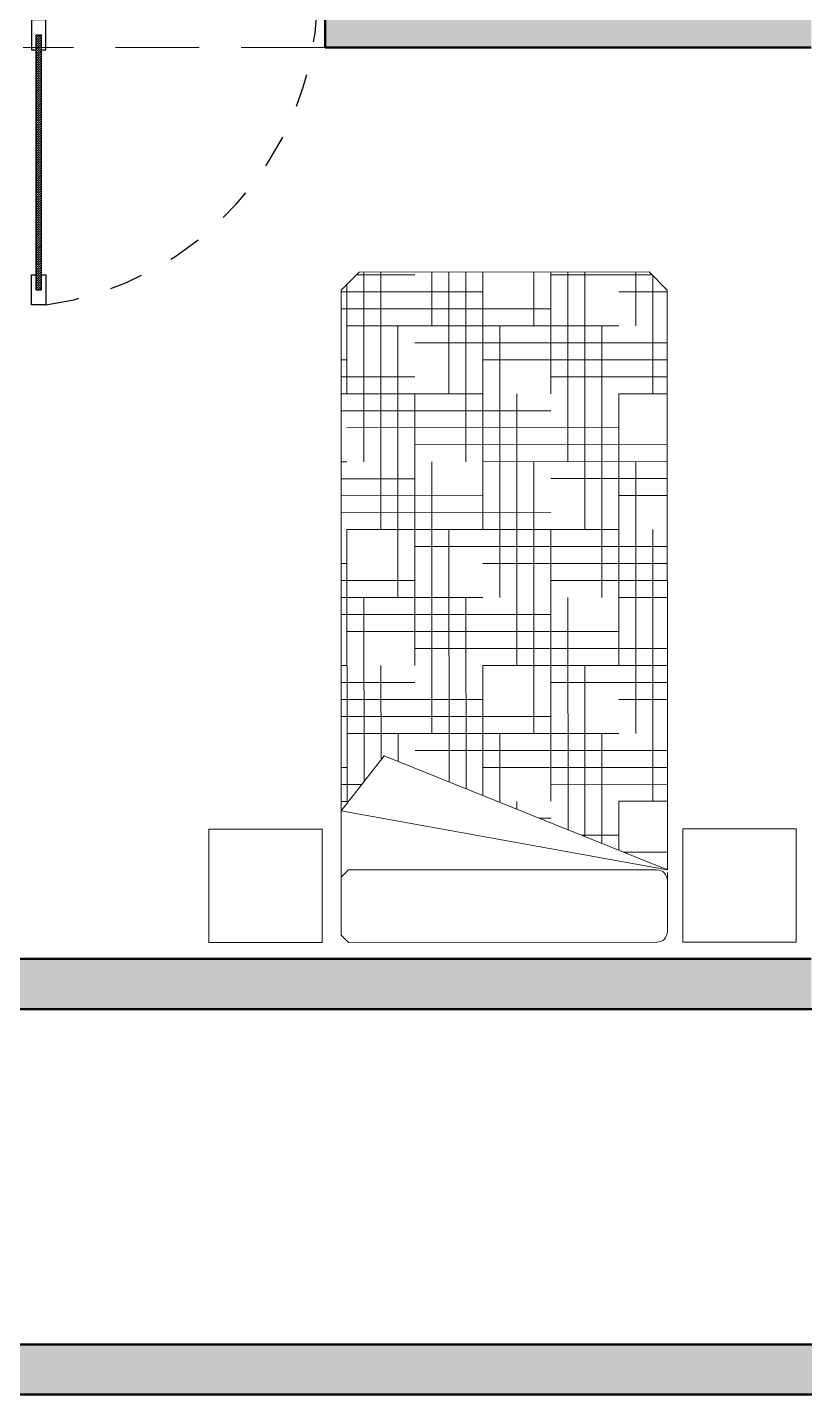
# Model space of a CAD drawing. Header units: millimetres. Extents: x 2999.9 to 3041.9, y 869.6 to 906.3.
# Drawn here: x 3010.232 to 3012.549, y 894.688 to 898.768 of the extents above; entities that cross this region are included whole.
import ezdxf

# ---------------------------------------------------------------- set-up
doc = ezdxf.new("R2010")
doc.units = ezdxf.units.MM
doc.linetypes.add('DASHED2', pattern=[9.525, 6.35, -3.175])
doc.linetypes.add('HIDDEN', pattern=[0.375, 0.25, -0.125])
for name, color, linetype in [('1 proyeccion', 253, 'DASHED2'), ('1 puerta 0009', 242, 'Continuous'), ('1 puerta 002', 7, 'Continuous')]:
    doc.layers.add(name, color=color, linetype=linetype)
doc.layers.add('mori', color=166, linetype='Continuous', lineweight=30)
doc.layers.add('MOVI', color=7, linetype='Continuous', lineweight=9)

msp = doc.modelspace()

# ---------------------------------------------------------------- hatches: boundary and pattern name
at = {"layer": '1 puerta 0009'}
h = msp.add_hatch(dxfattribs=at)
h.set_pattern_fill('_USER', color=256, scale=0.0049, angle=225, style=0, pattern_type=0)
h.set_pattern_definition([(225, (4159.2044977, 1118.209779), (0.003464823228, -0.003464823228), [])])
h.paths.add_polyline_path([(3010.2732, 898.7003), (3010.2732, 898.7453), (3010.2575, 898.7453), (3010.2575, 897.9848), (3010.2732, 897.9848), (3010.2732, 898.0298)])

# ---------------------------------------------------------------- linework, layer by layer
at = {"color": 253, "linetype": 'HIDDEN', "lineweight": 0}
msp.add_line((3011.1192, 898.7078), (3010.2192, 898.7078), dxfattribs=at)
at = {"linetype": 'Continuous'}
for points in [[(3011.1192, 898.7078), (3011.1192, 898.8578), (3012.5692, 898.7078)], [(3012.5692, 898.7078), (3011.1192, 898.8578), (3012.5692, 898.8578)], [(3009.6692, 895.8382), (3009.6692, 895.9882), (3012.5692, 895.8382)], [(3012.5692, 895.8382), (3009.6692, 895.9882), (3012.5692, 895.9882)], [(3003.8192, 894.6882), (3003.8192, 894.8382), (3024.4192, 894.6882)], [(3024.4192, 894.6882), (3003.8192, 894.8382), (3024.4192, 894.8382)]]:
    msp.add_solid(points, dxfattribs=at)
at = {"layer": '1 proyeccion', "ltscale": 0.005}
msp.add_arc((3010.1575, 898.8708), 0.9399, 277.9007, 357.8392, dxfattribs=at)
at = {"layer": '1 puerta 002'}
for p in [(3010.2732, 898.0298), (3010.2575, 897.9848)]:
    msp.add_line(p, (3010.2732, 897.9848), dxfattribs=at)
msp.add_lwpolyline([(3010.2575, 898.7453), (3010.2732, 898.7453), (3010.2732, 898.7003), (3010.2867, 898.7003), (3010.2867, 898.7903), (3010.244, 898.7903), (3010.244, 898.7003), (3010.2575, 898.7003), (3010.2575, 898.0298), (3010.2575, 897.9848)], close=True, dxfattribs=at)
msp.add_lwpolyline([(3010.2732, 898.7003), (3010.2732, 898.0298), (3010.2867, 898.0298), (3010.2867, 897.9398), (3010.244, 897.9398), (3010.244, 898.0298), (3010.2575, 898.0298)], dxfattribs=at)
at = {"layer": 'mori', "color": 152, "lineweight": 50}
for p, q in [((3011.1192, 898.8578), (3011.1192, 898.7078)), ((3011.1192, 898.7078), (3012.5692, 898.7078)), ((3012.5692, 895.9882), (3009.6692, 895.9882)), ((3018.1192, 895.8382), (3006.7692, 895.8382)), ((3003.8192, 894.8382), (3024.4192, 894.8382)), ((3038.7192, 894.6882), (3003.8192, 894.6882))]:
    msp.add_line(p, q, dxfattribs=at)
at = {"layer": 'MOVI', "color": 255}
for p, q in [((3011.1669, 897.9836), (3011.2209, 898.0377)), ((3011.2124, 898.0292), (3011.3871, 898.0293)), ((3011.2209, 898.0377), (3012.0858, 898.038)), ((3011.2351, 898.0377), (3011.2353, 897.4718)), ((3011.2857, 898.0377), (3011.286, 897.2691)), ((3011.4378, 898.0378), (3011.4378, 897.8773)), ((3011.4884, 898.0378), (3011.4886, 897.6746)), ((3011.5391, 898.0378), (3011.5393, 897.4719)), ((3011.5898, 898.0378), (3011.5901, 897.2692)), ((3011.7418, 898.0379), (3011.7419, 897.8774)), ((3011.7925, 898.0379), (3011.7926, 897.6747)), ((3011.7925, 898.0294), (3012.0943, 898.0295)), ((3011.8432, 898.0379), (3011.8434, 897.472)), ((3011.8938, 898.038), (3011.8941, 897.2693)), ((3012.0459, 898.038), (3012.0459, 897.8775)), ((3012.0858, 898.038), (3012.1398, 897.984)), ((3012.0966, 898.0272), (3012.0967, 897.6748)), ((3011.1674, 896.43), (3011.1669, 897.9836)), ((3011.1669, 897.9785), (3011.5898, 897.9787)), ((3011.1844, 898.0012), (3011.1845, 897.6745)), ((3011.9952, 897.9788), (3012.1398, 897.9789)), ((3012.1398, 897.984), (3012.1404, 896.2543)), ((3011.1669, 897.9278), (3011.7925, 897.9281)), ((3011.1844, 897.8772), (3011.9953, 897.8775)), ((3011.3365, 897.8772), (3011.3368, 897.0664)), ((3011.6405, 897.8773), (3011.6408, 897.0665)), ((3011.9446, 897.8774), (3011.9449, 897.0666)), ((3011.3872, 897.8266), (3012.1399, 897.8268)), ((3011.1669, 897.7758), (3011.1845, 897.7758)), ((3011.5899, 897.776), (3012.1399, 897.7762)), ((3011.167, 897.7251), (3011.3872, 897.7252)), ((3011.7926, 897.7254), (3012.1399, 897.7255)), ((3011.167, 897.6745), (3011.5899, 897.6746)), ((3011.3872, 897.6745), (3011.3875, 896.8637)), ((3011.6913, 897.6746), (3011.6916, 896.8638)), ((3011.9953, 897.6748), (3011.9956, 896.8639)), ((3011.9953, 897.6748), (3012.14, 897.6748)), ((3011.167, 897.6238), (3011.7926, 897.624)), ((3011.1845, 897.5731), (3011.9954, 897.5734)), ((3011.3873, 897.5225), (3012.14, 897.5228)), ((3011.1671, 897.4718), (3011.1846, 897.4718)), ((3011.438, 897.4719), (3011.4382, 896.661)), ((3011.59, 897.4719), (3012.14, 897.4721)), ((3011.742, 897.472), (3011.7423, 896.6612)), ((3012.0461, 897.4721), (3012.0464, 896.6613)), ((3011.1671, 897.4211), (3011.3873, 897.4212)), ((3011.7927, 897.4213), (3012.14, 897.4214)), ((3011.1671, 897.3704), (3011.59, 897.3706)), ((3011.9954, 897.3707), (3012.1401, 897.3708)), ((3011.1671, 897.3197), (3011.7927, 897.32)), ((3011.1847, 897.2691), (3011.9955, 897.2694)), ((3011.1847, 897.2691), (3011.1849, 896.4583)), ((3011.4887, 897.2692), (3011.489, 896.5166)), ((3011.7928, 897.2693), (3011.793, 896.4585)), ((3012.0968, 897.2694), (3012.0971, 896.4586)), ((3011.3874, 897.2185), (3012.1401, 897.2187)), ((3011.1672, 897.1677), (3011.1847, 897.1677)), ((3011.5901, 897.1679), (3012.1401, 897.168)), ((3011.1672, 897.117), (3011.3874, 897.1171)), ((3011.7928, 897.1173), (3012.1401, 897.1174)), ((3011.1672, 897.0664), (3011.5901, 897.0665)), ((3011.2354, 897.0664), (3011.2356, 896.5171)), ((3011.5395, 897.0665), (3011.5397, 896.4961)), ((3011.8435, 897.0666), (3011.8438, 896.3737)), ((3011.9955, 897.0666), (3012.1402, 897.0667)), ((3011.1672, 897.0157), (3011.7929, 897.0159)), ((3011.1848, 896.965), (3011.9956, 896.9653)), ((3011.3875, 896.9144), (3012.1402, 896.9147)), ((3011.1673, 896.8637), (3011.1848, 896.8637)), ((3011.2861, 896.8637), (3011.2862, 896.5818)), ((3011.5902, 896.8638), (3012.1402, 896.864)), ((3011.5902, 896.8638), (3011.5903, 896.4757)), ((3011.8943, 896.8639), (3011.8944, 896.3533)), ((3011.1673, 896.813), (3011.3875, 896.8131)), ((3011.7929, 896.8132), (3012.1403, 896.8133)), ((3011.1673, 896.7623), (3011.5902, 896.7625)), ((3011.9956, 896.7626), (3012.1403, 896.7626)), ((3011.1673, 896.7116), (3011.793, 896.7118)), ((3011.1849, 896.661), (3011.9957, 896.6612)), ((3011.3369, 896.661), (3011.3369, 896.5778)), ((3011.6409, 896.6611), (3011.641, 896.4553)), ((3011.945, 896.6612), (3011.9451, 896.3329)), ((3011.296, 896.5943), (3011.1674, 896.43)), ((3012.1404, 896.2543), (3011.296, 896.5943)), ((3011.3876, 896.6104), (3012.1403, 896.6106)), ((3011.1674, 896.5596), (3011.1849, 896.5596)), ((3011.5903, 896.5597), (3012.1403, 896.5599)), ((3011.1674, 896.5089), (3011.2292, 896.5089)), ((3011.793, 896.5091), (3012.1404, 896.5093)), ((3011.1674, 896.4583), (3011.1896, 896.4583)), ((3012.1404, 896.2543), (3011.1674, 896.43)), ((3011.1675, 896.2323), (3011.1674, 896.43)), ((3011.6917, 896.4584), (3011.6917, 896.4349)), ((3011.9957, 896.4585), (3012.1404, 896.4586)), ((3011.9957, 896.4585), (3011.9958, 896.3125)), ((3011.7591, 896.4078), (3011.7931, 896.4078)), ((3011.8849, 896.3571), (3011.9958, 896.3572)), ((3012.0106, 896.3065), (3012.1404, 896.3066)), ((3011.1891, 896.2539), (3011.1675, 896.2323)), ((3011.1675, 896.0593), (3011.1675, 896.2323)), ((3011.1891, 896.2539), (3012.108, 896.2542)), ((3012.1364, 896.2559), (3012.1404, 896.2559)), ((3012.1405, 896.2218), (3012.1405, 896.2462)), ((3012.1405, 896.0704), (3012.1405, 896.2218)), ((3011.1675, 896.0593), (3011.1892, 896.0377)), ((3011.1892, 896.0377), (3012.1083, 896.038))]:
    msp.add_line(p, q, dxfattribs=at)
for points in [[(3011.1112, 896.0377), (3010.7731, 896.0376), (3010.773, 896.3757), (3011.1111, 896.3758)], [(3012.1863, 896.0381), (3012.5244, 896.0382), (3012.5243, 896.3763), (3012.1862, 896.3762)]]:
    msp.add_lwpolyline(points, close=True, dxfattribs=at)
for centre, start, end in [((3012.108, 896.2218), 0.02, 90.02), ((3012.1081, 896.0705), 270.3914, 359.9073)]:
    msp.add_arc(centre, 0.0324, start, end, dxfattribs=at)

doc.saveas('drawing.dxf')
